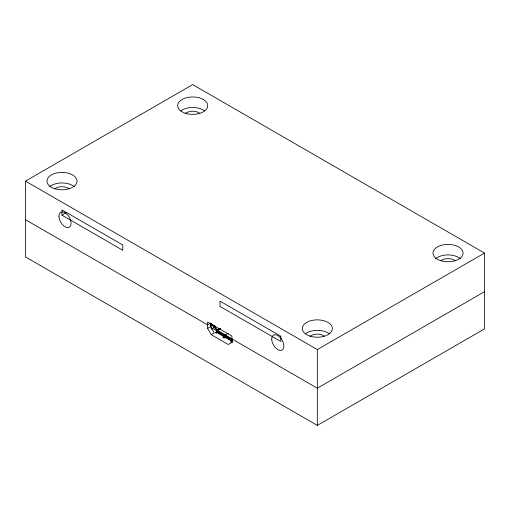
<?xml version="1.0" encoding="UTF-8"?>
<svg xmlns="http://www.w3.org/2000/svg" width="510" height="510" viewBox="0 0 510 510"><rect width="100%" height="100%" fill="white"/><g stroke="black" fill="none" stroke-linecap="round" stroke-linejoin="round"><path stroke-width="0.76" d="M215.921 332.762L217.094 330.684L220.212 328.803M214.072 325.654L212.746 325.692L211.644 324.825L212.134 325.539L212.287 324.87L211.739 324.079L211.841 325.31L211.739 324.43L211.937 324.736M211.644 324.475L211.937 323.984M223.973 337.843L224.196 338.053C222.755 335.701 226.848 334.082 228.25 333.336M216.514 331.315L232.318 340.438L231.725 341.636M212.134 325.539L212.466 324.947L212.128 324.762L212.644 324.991L212.307 325.609L212.466 324.947L212.746 325.692L212.746 324.526M223.418 337.378L222.953 337.339L223.966 336.645M25.5 181.114L192.684 84.59L484.5 253.068L484.5 328.886L317.316 425.41L25.5 256.932L25.5 181.114L317.316 349.592L484.5 253.068M61.978 215.163L122.77 250.263L122.77 244.998L61.978 209.897L61.978 215.163L66.032 212.823M210.617 323.091L207.583 324.851L25.5 219.727M232.509 342.044L228.25 344.505L211.229 334.675L207.583 328.357L210.617 326.604L210.617 323.793M211.229 329.058L213.658 327.656L213.658 325.374M214.927 325.316L215.029 326.438L217.03 329.919L219.765 328.338M217.03 329.919L219.855 328.478M217.12 330.059L219.963 328.606M220.078 328.714L217.228 330.187M211.229 334.675L214.27 332.922L210.617 326.604M484.5 291.682L317.316 388.206L231.897 338.889M220.358 328.657L217.343 330.289L217.509 331.455L217.407 330.461L232.554 339.207M222.953 337.339L223.558 337.301M231.495 341.885L230.883 341.917L231.897 341.228L216.093 332.099L216.297 333.495M215.934 332.558L216.648 332.539L215.991 332.354M231.355 341.955L230.883 341.917L231.202 341.987M232.458 341.668L231.801 341.477L232.375 341.827M213.078 326.502L215.226 327.547M213.556 327.299L215.622 328.491M217.094 330.684L232.235 339.43M211.924 328.058L216.75 330.843M216.788 330.971L232.598 340.1M216.278 331.698L232.082 340.82M217.164 331.219L214.461 326.961L214.015 325.463M223.845 337.512L224.196 338.053L223.864 336.9M317.316 349.592L317.316 425.41M231.897 342.395L231.897 336.077L207.583 322.039L207.583 328.357M211.229 323.531L211.229 328.268M54.933 188.796A8.6 4.966 0 0 1 69.022 188.796M185.64 113.335A8.6 4.966 0 0 1 199.729 113.335M440.978 260.75A8.6 4.966 0 0 1 455.067 260.75M310.271 336.217A8.6 4.966 0 0 1 324.36 336.217M49.464 186.819A15.045 8.689 0 0 1 74.492 186.819M180.75 110.893A15.045 8.689 0 0 1 204.625 110.893M435.508 258.774A15.045 8.689 0 0 1 460.536 258.774M305.375 333.776A15.045 8.689 0 0 1 329.25 333.776M280.838 336.256L220.046 301.155L220.046 306.421L280.838 341.522L280.838 336.256M185.162 113.175A15.045 8.689 0 0 0 207.729 105.653A15.045 8.689 0 0 0 185.162 98.13A15.045 8.689 0 0 0 185.162 113.175M440.5 260.591A15.045 8.689 0 0 0 463.067 253.068A15.045 8.689 0 0 0 440.5 245.546A15.045 8.689 0 0 0 440.5 260.591M309.793 336.058A15.045 8.689 0 0 0 332.361 328.536A15.045 8.689 0 0 0 309.793 321.013A15.045 8.689 0 0 0 309.793 336.058M54.455 188.636A15.045 8.689 0 0 0 77.023 181.114A15.045 8.689 0 0 0 54.455 173.591A15.045 8.689 0 0 0 54.455 188.636M271.722 339.061A8.6 4.966 60 0 0 280.838 350.408A8.6 4.966 60 0 0 280.838 338.251A8.6 4.966 60 0 0 271.722 339.061M58.937 216.214A8.6 4.966 60 0 0 68.053 227.562A8.6 4.966 60 0 0 68.053 215.398A8.6 4.966 60 0 0 58.937 216.214"/></g></svg>
